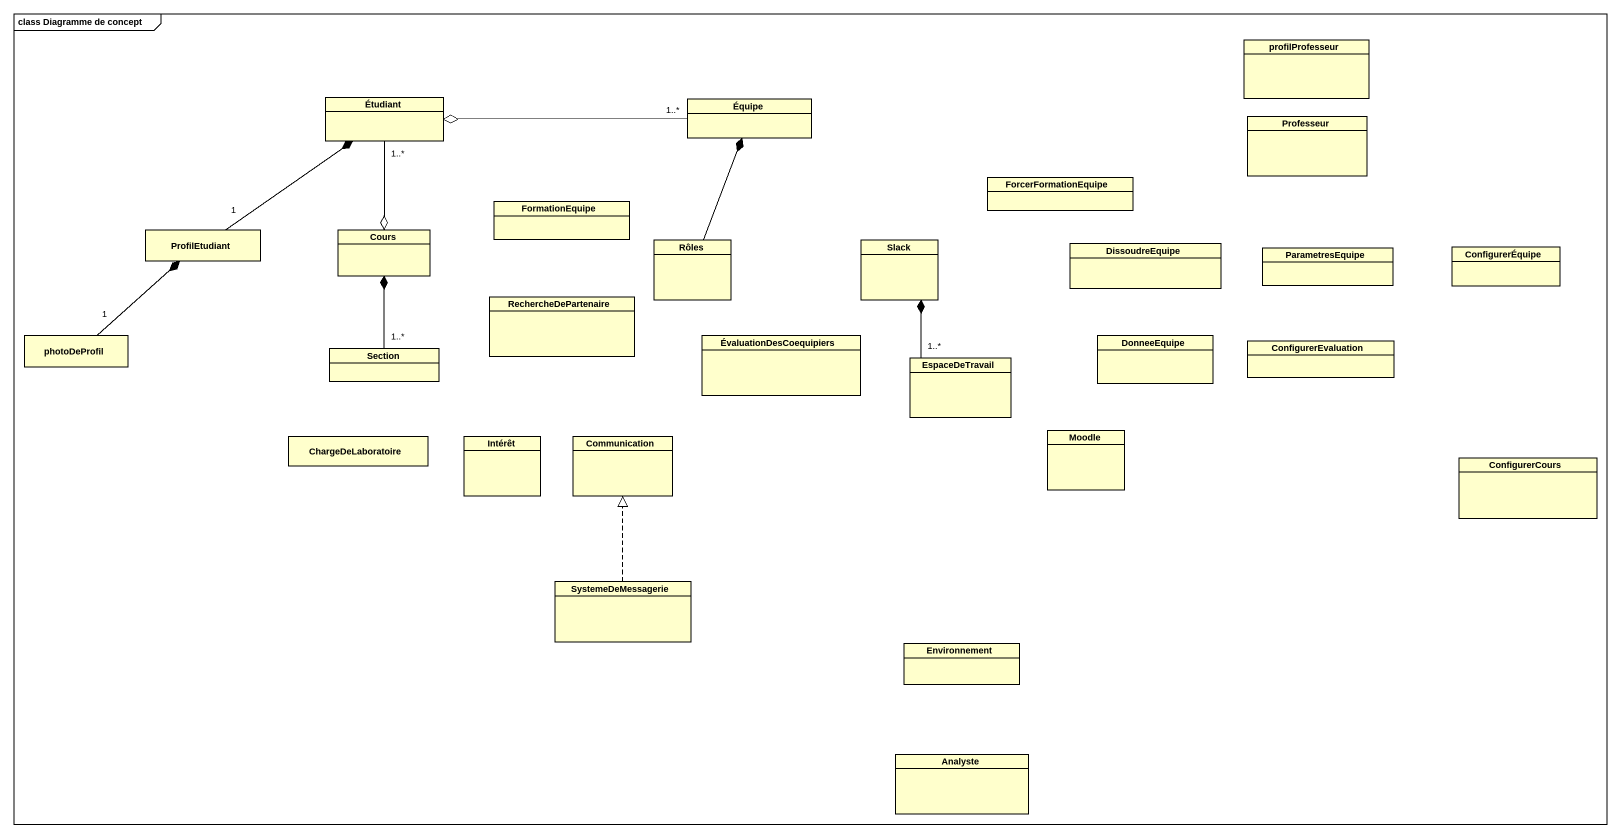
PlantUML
@startuml
mainframe class Diagramme de concept
hide circle
hide empty members
class profilProfesseur
class Étudiant
class Équipe
class Professeur
class FormationEquipe
class ForcerFormationEquipe
class ProfilEtudiant
class Cours
class Rôles
class Slack
class DissoudreEquipe
class ParametresEquipe
class ConfigurerÉquipe
class RechercheDePartenaire
class photoDeProfil
class Section
class ÉvaluationDesCoequipiers
class EspaceDeTravail
class DonneeEquipe
class ConfigurerEvaluation
class ChargeDeLaboratoire
class Intérêt
class Communication
class Moodle
class ConfigurerCours
class SystemeDeMessagerie
class Environnement
class Analyste
Étudiant "1..*" --o Cours
Équipe "1..*" -left-o Étudiant
ProfilEtudiant "1" -up-* Étudiant
Rôles -up-* Équipe
photoDeProfil "1" -up-* ProfilEtudiant
Section "1..*" -up-* Cours
EspaceDeTravail "1..*" -up-* Slack
SystemeDeMessagerie .up.|> Communication
@enduml
